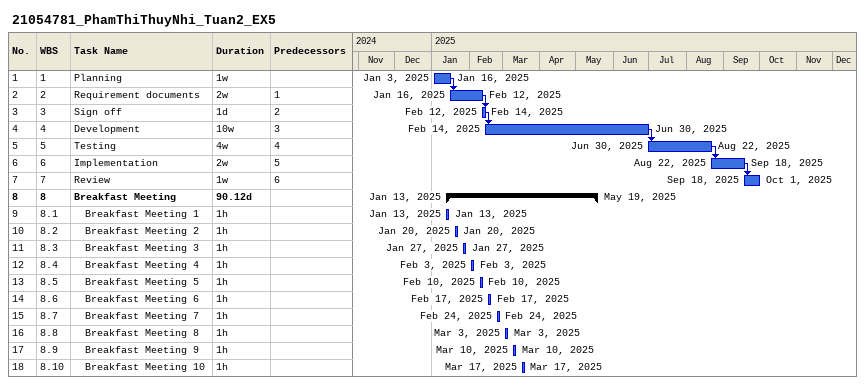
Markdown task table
21054781_PhamThiThuyNhi_Tuan2_EX5

| ID | WBS | Task | Duration | Start | Finish | Predecessors |
|---|---|---|---|---|---|---|
| 1 | 1 | Planning | 1w | 2025-01-03 | 2025-01-16 |  |
| 2 | 2 | Requirement documents | 2w | 2025-01-16 | 2025-02-12 | 1 |
| 3 | 3 | Sign off | 1d | 2025-02-12 | 2025-02-14 | 2 |
| 4 | 4 | Development | 10w | 2025-02-14 | 2025-06-30 | 3 |
| 5 | 5 | Testing | 4w | 2025-06-30 | 2025-08-22 | 4 |
| 6 | 6 | Implementation | 2w | 2025-08-22 | 2025-09-18 | 5 |
| 7 | 7 | Review | 1w | 2025-09-18 | 2025-10-01 | 6 |
| 8 | 8 | **Breakfast Meeting** | 90.12d | 2025-01-13 | 2025-05-19 |  |
| 9 | 8.1 | Breakfast Meeting 1 | 1h | 2025-01-13 | 2025-01-13 |  |
| 10 | 8.2 | Breakfast Meeting 2 | 1h | 2025-01-20 | 2025-01-20 |  |
| 11 | 8.3 | Breakfast Meeting 3 | 1h | 2025-01-27 | 2025-01-27 |  |
| 12 | 8.4 | Breakfast Meeting 4 | 1h | 2025-02-03 | 2025-02-03 |  |
| 13 | 8.5 | Breakfast Meeting 5 | 1h | 2025-02-10 | 2025-02-10 |  |
| 14 | 8.6 | Breakfast Meeting 6 | 1h | 2025-02-17 | 2025-02-17 |  |
| 15 | 8.7 | Breakfast Meeting 7 | 1h | 2025-02-24 | 2025-02-24 |  |
| 16 | 8.8 | Breakfast Meeting 8 | 1h | 2025-03-03 | 2025-03-03 |  |
| 17 | 8.9 | Breakfast Meeting 9 | 1h | 2025-03-10 | 2025-03-10 |  |
| 18 | 8.10 | Breakfast Meeting 10 | 1h | 2025-03-17 | 2025-03-17 |  |
